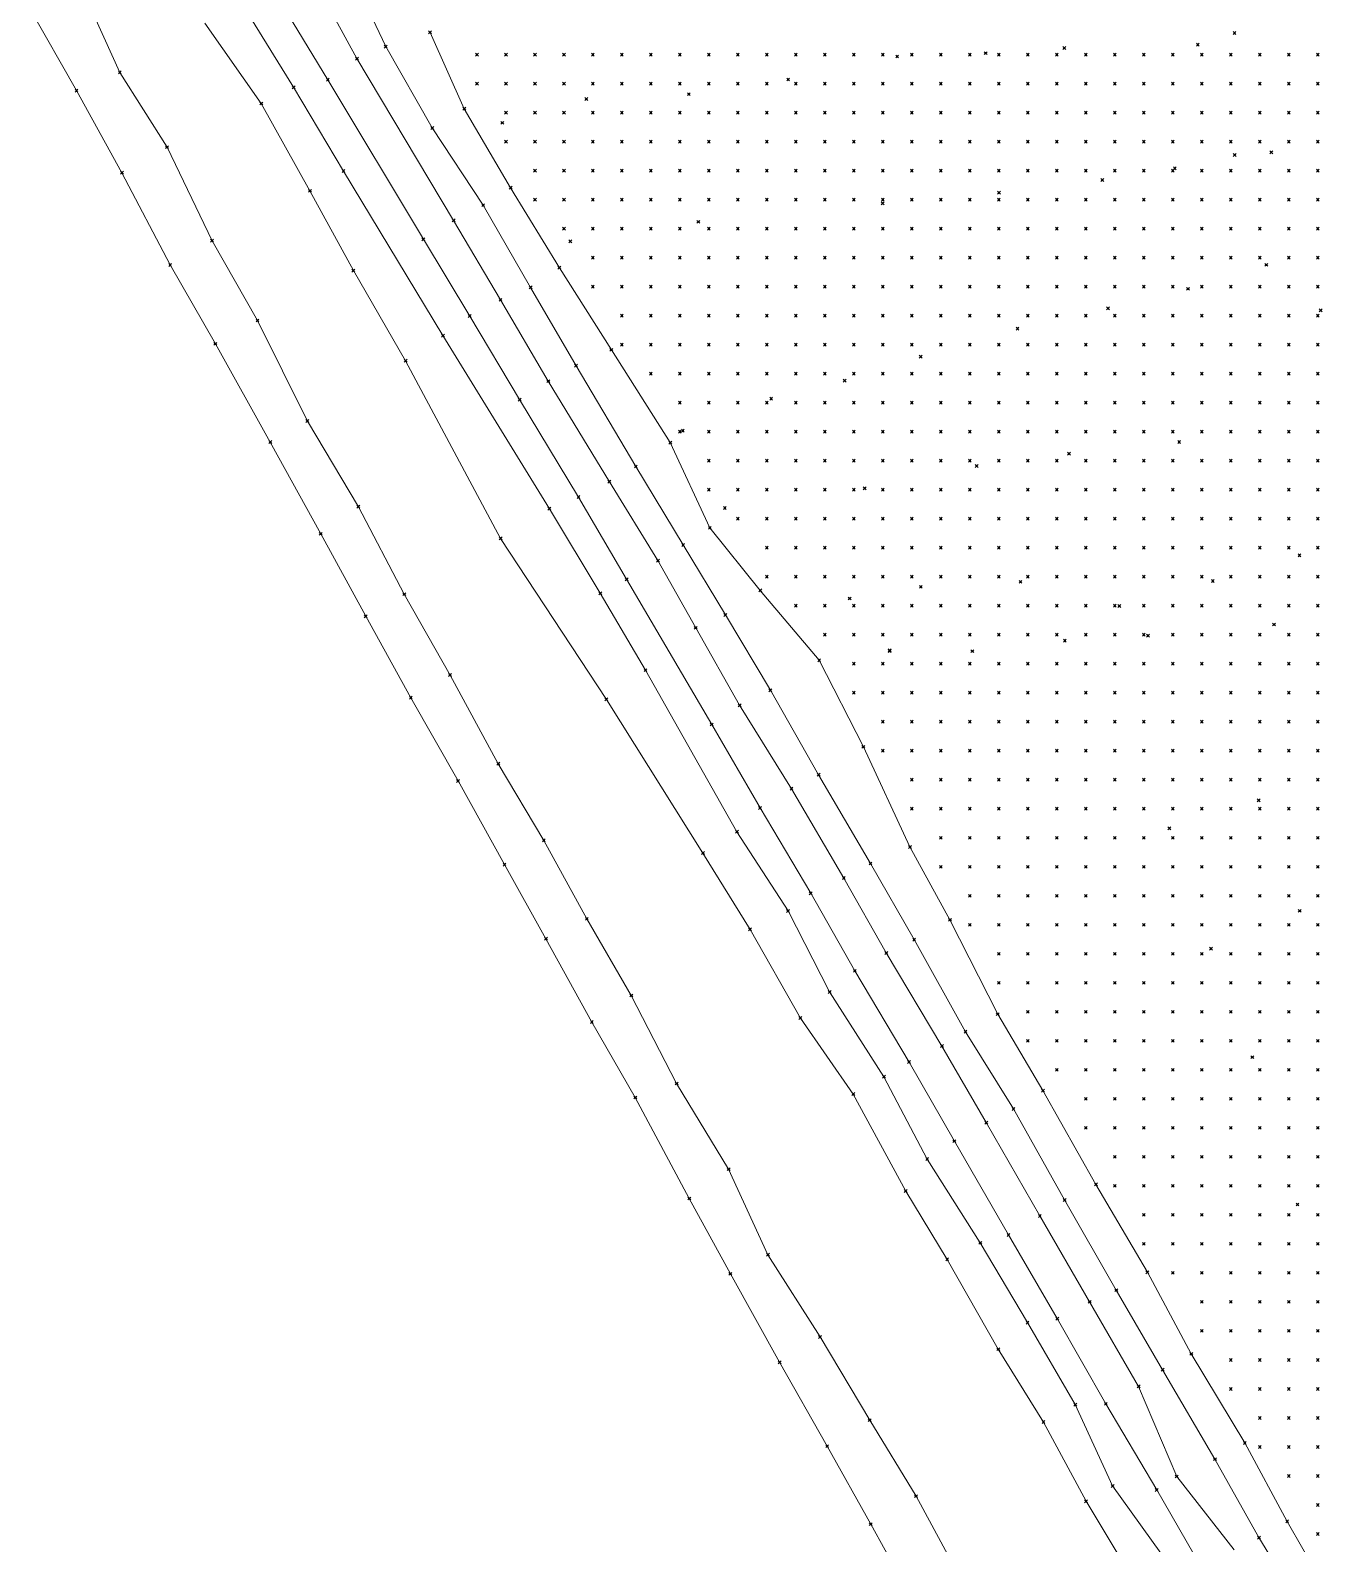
# Model space of a CAD drawing. Header units: metres. Extents: x 441556 to 446409, y 432338 to 461058.
# Drawn here: x 445859.8 to 445994.3, y 433498.4 to 433654.9 of the extents above; entities that cross this region are included whole.
import ezdxf

# ---------------------------------------------------------------- set-up
doc = ezdxf.new("R2010")
doc.units = ezdxf.units.M
doc.header["$MEASUREMENT"] = 0
doc.header["$PDMODE"] = 35
doc.header["$PDSIZE"] = 0.15
for name, color, linetype, lineweight in [('DTM-BRE-RevN_GRP_CANAL', 2, 'Continuous', 0), ('DTM-BRE-RevN_GRP_CANAL IRIGATIE JOS', 2, 'Continuous', 0), ('DTM-BRE-RevN_GRP_CANAL IRIGATIE SUS', 2, 'Continuous', 0), ('DTM-BRE-RevN_GRP_CAROSABIL', 2, 'Continuous', 0), ('DTM-BRE-RevN_GRP_DIG', 2, 'Continuous', 0), ('DTM-BRE-RevN_GRP_DIG RAU', 2, 'Continuous', 0), ('DTM-BRE-RevN_GRP_Fund canal', 2, 'Continuous', 0), ('DTM-NOK-RevN_LIDAR_co_lidar', 91, 'Continuous', 0), ('DTM-NOK-RevN_RTK', 32, 'Continuous', 0)]:
    doc.layers.add(name, color=color, linetype=linetype, lineweight=lineweight)

msp = doc.modelspace()

# ---------------------------------------------------------------- linework, layer by layer
at = {"layer": 'DTM-BRE-RevN_GRP_CANAL'}
for p, q in [((445890.575, 433649.779, 317.527), (445884.288, 433660.099, 317.588)), ((445900.456, 433633.281, 317.526), (445890.575, 433649.779, 317.527)), ((445905.256, 433625.346, 317.459), (445900.456, 433633.281, 317.526)), ((445910.412, 433616.71, 317.45), (445905.256, 433625.346, 317.459)), ((445916.503, 433606.625, 317.405), (445910.412, 433616.71, 317.45)), ((445921.482, 433598.13, 317.443), (445916.503, 433606.625, 317.405)), ((445930.288, 433583.111, 317.437), (445921.482, 433598.13, 317.443)), ((445935.287, 433574.477, 317.427), (445930.288, 433583.111, 317.437)), ((445940.525, 433565.654, 317.44), (445935.287, 433574.477, 317.427)), ((445945.085, 433557.638, 317.473), (445940.525, 433565.654, 317.44)), ((445950.698, 433548.202, 317.438), (445945.085, 433557.638, 317.473)), ((445955.382, 433540.023, 317.415), (445950.698, 433548.202, 317.438)), ((445960.978, 433530.326, 317.406), (445955.382, 433540.023, 317.415)), ((445966.026, 433521.677, 317.398), (445960.978, 433530.326, 317.406)), ((445971.054, 433512.855, 317.349), (445966.026, 433521.677, 317.398)), ((445976.317, 433503.957, 317.367), (445971.054, 433512.855, 317.349)), ((445980.938, 433495.928, 317.387), (445976.317, 433503.957, 317.367))]:
    msp.add_line(p, q, dxfattribs=at)
at = {"layer": 'DTM-BRE-RevN_GRP_CANAL IRIGATIE JOS'}
for p, q in [((445887.03, 433649.003, 319.802), (445881.439, 433658.088, 319.842)), ((445892.193, 433640.339, 319.708), (445887.03, 433649.003, 319.802)), ((445902.479, 433623.326, 319.415), (445892.193, 433640.339, 319.708)), ((445913.494, 433605.421, 319.388), (445902.479, 433623.326, 319.415)), ((445918.758, 433596.679, 319.329), (445913.494, 433605.421, 319.388)), ((445923.436, 433588.724, 319.347), (445918.758, 433596.679, 319.329)), ((445932.891, 433572.016, 319.317), (445923.436, 433588.724, 319.347)), ((445938.175, 433563.824, 319.25), (445932.891, 433572.016, 319.317)), ((445942.479, 433555.452, 319.289), (445938.175, 433563.824, 319.25)), ((445948.097, 433546.689, 319.164), (445942.479, 433555.452, 319.289)), ((445952.573, 433538.172, 319.169), (445948.097, 433546.689, 319.164)), ((445958.061, 433529.508, 319.151), (445952.573, 433538.172, 319.169)), ((445962.951, 433521.26, 319.217), (445958.061, 433529.508, 319.151)), ((445967.889, 433512.778, 319.143), (445962.951, 433521.26, 319.217)), ((445971.747, 433504.368, 319.144), (445967.889, 433512.778, 319.143)), ((445977.698, 433496.06, 319.118), (445971.747, 433504.368, 319.144))]:
    msp.add_line(p, q, dxfattribs=at)
at = {"layer": 'DTM-BRE-RevN_GRP_CANAL IRIGATIE SUS'}
for p, q in [((445877.479, 433693.856, 322.705), (445896.564, 433653.206, 319.679)), ((445896.564, 433653.206, 319.679), (445901.378, 433644.796, 319.473)), ((445901.378, 433644.796, 319.473), (445906.638, 433636.812, 319.682)), ((445906.638, 433636.812, 319.682), (445911.544, 433628.31, 319.601)), ((445911.544, 433628.31, 319.601), (445916.254, 433620.202, 319.347)), ((445916.254, 433620.202, 319.347), (445922.439, 433609.785, 319.401)), ((445922.439, 433609.785, 319.401), (445927.326, 433601.677, 319.405)), ((445927.326, 433601.677, 319.405), (445931.702, 433594.438, 319.528)), ((445931.702, 433594.438, 319.528), (445936.348, 433586.645, 319.463)), ((445936.348, 433586.645, 319.463), (445941.338, 433577.916, 319.411)), ((445941.338, 433577.916, 319.411), (445946.708, 433568.73, 319.345)), ((445946.708, 433568.73, 319.345), (445951.225, 433560.861, 319.191)), ((445951.225, 433560.861, 319.191), (445956.536, 433551.343, 319.23)), ((445956.536, 433551.343, 319.23), (445961.495, 433543.354, 319.235)), ((445961.495, 433543.354, 319.235), (445966.785, 433533.94, 319.175)), ((445966.785, 433533.94, 319.175), (445972.132, 433524.616, 319.192)), ((445972.132, 433524.616, 319.192), (445976.923, 433516.389, 319.185)), ((445976.923, 433516.389, 319.185), (445982.338, 433507.135, 319.159)), ((445982.338, 433507.135, 319.159), (445986.892, 433499.022, 319.148)), ((445986.892, 433499.022, 319.148), (445991.578, 433491.403, 319.072))]:
    msp.add_line(p, q, dxfattribs=at)
at = {"layer": 'DTM-BRE-RevN_GRP_CAROSABIL'}
for p, q in [((445901.144, 433654.673, 320.236), (445904.689, 433646.784, 319.675)), ((445904.689, 433646.784, 319.675), (445909.485, 433638.619, 319.586)), ((445909.485, 433638.619, 319.586), (445914.526, 433630.336, 319.656)), ((445914.526, 433630.336, 319.656), (445919.901, 433621.85, 319.704)), ((445919.901, 433621.85, 319.704), (445926.002, 433612.259, 319.641)), ((445926.002, 433612.259, 319.641), (445930.088, 433603.443, 319.488)), ((445930.088, 433603.443, 319.488), (445935.301, 433596.971, 319.443)), ((445935.301, 433596.971, 319.443), (445941.402, 433589.747, 319.517)), ((445941.402, 433589.747, 319.517), (445945.977, 433580.795, 319.552)), ((445945.977, 433580.795, 319.552), (445950.789, 433570.45, 319.192)), ((445950.789, 433570.45, 319.192), (445954.929, 433562.91, 319.246)), ((445954.929, 433562.91, 319.246), (445959.873, 433553.156, 318.967)), ((445959.873, 433553.156, 318.967), (445964.54, 433545.252, 319.044)), ((445964.54, 433545.252, 319.044), (445970.026, 433535.552, 319.094)), ((445970.026, 433535.552, 319.094), (445975.352, 433526.466, 319.024)), ((445975.352, 433526.466, 319.024), (445979.889, 433518.027, 319.031)), ((445979.889, 433518.027, 319.031), (445985.428, 433508.814, 318.946)), ((445985.428, 433508.814, 318.946), (445989.812, 433500.698, 319.036)), ((445989.812, 433500.698, 319.036), (445994.315, 433492.879, 319.072))]:
    msp.add_line(p, q, dxfattribs=at)
at = {"layer": 'DTM-BRE-RevN_GRP_DIG'}
for p, q in [((445869.056, 433650.54, 325.858), (445864.888, 433659.762, 325.83)), ((445883.687, 433647.328, 320.252), (445877.85, 433655.617, 320.321)), ((445873.94, 433642.808, 325.788), (445869.056, 433650.54, 325.858)), ((445888.721, 433638.292, 320.086), (445883.687, 433647.328, 320.252)), ((445878.603, 433633.129, 325.731), (445873.94, 433642.808, 325.788)), ((445893.216, 433630.041, 319.871), (445888.721, 433638.292, 320.086)), ((445883.302, 433624.881, 325.694), (445878.603, 433633.129, 325.731)), ((445898.616, 433620.719, 319.767), (445893.216, 433630.041, 319.871)), ((445888.463, 433614.487, 325.772), (445883.302, 433624.881, 325.694)), ((445908.446, 433602.358, 319.754), (445898.616, 433620.719, 319.767)), ((445893.734, 433605.629, 325.729), (445888.463, 433614.487, 325.772)), ((445898.48, 433596.581, 325.79), (445893.734, 433605.629, 325.729)), ((445919.391, 433585.709, 319.706), (445908.446, 433602.358, 319.754)), ((445903.213, 433588.222, 325.673), (445898.48, 433596.581, 325.79)), ((445908.207, 433579.052, 325.728), (445903.213, 433588.222, 325.673)), ((445929.376, 433569.817, 319.548), (445919.391, 433585.709, 319.706)), ((445912.917, 433571.127, 325.765), (445908.207, 433579.052, 325.728)), ((445917.367, 433563.011, 325.819), (445912.917, 433571.127, 325.765)), ((445934.247, 433561.92, 319.371), (445929.376, 433569.817, 319.548)), ((445921.966, 433555.088, 325.675), (445917.367, 433563.011, 325.819)), ((445939.461, 433552.754, 319.514), (445934.247, 433561.92, 319.371)), ((445926.656, 433545.979, 325.737), (445921.966, 433555.088, 325.675)), ((445944.93, 433544.89, 319.292), (445939.461, 433552.754, 319.514)), ((445932.026, 433537.122, 325.57), (445926.656, 433545.979, 325.737)), ((445950.351, 433534.856, 319.178), (445944.93, 433544.89, 319.292)), ((445936.097, 433528.277, 325.682), (445932.026, 433537.122, 325.57)), ((445954.641, 433527.8, 319.322), (445950.351, 433534.856, 319.178)), ((445941.485, 433519.78, 325.635), (445936.097, 433528.277, 325.682)), ((445959.921, 433518.508, 319.159), (445954.641, 433527.8, 319.322)), ((445946.625, 433511.17, 325.756), (445941.485, 433519.78, 325.635)), ((445964.598, 433510.979, 319.322), (445959.921, 433518.508, 319.159)), ((445951.415, 433503.308, 325.803), (445946.625, 433511.17, 325.756)), ((445969.006, 433502.781, 319.319), (445964.598, 433510.979, 319.322)), ((445955.849, 433495.128, 325.797), (445951.415, 433503.308, 325.803)), ((445974.167, 433494.238, 319.346), (445969.006, 433502.781, 319.319))]:
    msp.add_line(p, q, dxfattribs=at)
at = {"layer": 'DTM-BRE-RevN_GRP_DIG RAU'}
for p, q in [((445864.579, 433648.652, 326.157), (445859.794, 433657.082, 326.154)), ((445869.274, 433640.167, 326.171), (445864.579, 433648.652, 326.157)), ((445874.264, 433630.633, 326.135), (445869.274, 433640.167, 326.171)), ((445878.94, 433622.472, 326.098), (445874.264, 433630.633, 326.135)), ((445884.623, 433612.311, 326.094), (445878.94, 433622.472, 326.098)), ((445889.845, 433602.825, 326.124), (445884.623, 433612.311, 326.094)), ((445894.492, 433594.294, 326.129), (445889.845, 433602.825, 326.124)), ((445899.159, 433585.877, 326.076), (445894.492, 433594.294, 326.129)), ((445904.043, 433577.268, 326.099), (445899.159, 433585.877, 326.076)), ((445908.852, 433568.625, 326.068), (445904.043, 433577.268, 326.099)), ((445913.137, 433560.952, 326.024), (445908.852, 433568.625, 326.068)), ((445917.886, 433552.336, 326.02), (445913.137, 433560.952, 326.024)), ((445922.378, 433544.541, 326.079), (445917.886, 433552.336, 326.02)), ((445927.959, 433534.092, 325.94), (445922.378, 433544.541, 326.079)), ((445932.215, 433526.302, 325.916), (445927.959, 433534.092, 325.94)), ((445937.302, 433517.16, 325.938), (445932.215, 433526.302, 325.916)), ((445942.224, 433508.483, 325.995), (445937.302, 433517.16, 325.938)), ((445946.736, 433500.413, 325.974), (445942.224, 433508.483, 325.995)), ((445951.094, 433492.575, 326.008), (445946.736, 433500.413, 325.974))]:
    msp.add_line(p, q, dxfattribs=at)
at = {"layer": 'DTM-BRE-RevN_GRP_Fund canal'}
for p, q in [((445878.431, 433679.669, 317.546), (445893.588, 433651.962, 317.531)), ((445893.588, 433651.962, 317.531), (445903.585, 433635.236, 317.495)), ((445903.585, 433635.236, 317.495), (445908.44, 433627.025, 317.493)), ((445908.44, 433627.025, 317.493), (445913.383, 433618.614, 317.448)), ((445913.383, 433618.614, 317.448), (445919.695, 433608.213, 317.449)), ((445919.695, 433608.213, 317.449), (445924.719, 433600.051, 317.414)), ((445924.719, 433600.051, 317.414), (445928.627, 433593.101, 317.518)), ((445928.627, 433593.101, 317.518), (445933.172, 433585.096, 317.388)), ((445933.172, 433585.096, 317.388), (445938.537, 433576.469, 317.441)), ((445938.537, 433576.469, 317.441), (445943.95, 433567.234, 317.456)), ((445943.95, 433567.234, 317.456), (445948.343, 433559.485, 317.474)), ((445948.343, 433559.485, 317.474), (445954.103, 433549.858, 317.469)), ((445954.103, 433549.858, 317.469), (445958.679, 433541.937, 317.428)), ((445958.679, 433541.937, 317.428), (445964.227, 433532.289, 317.446)), ((445964.227, 433532.289, 317.446), (445969.373, 433523.409, 317.415)), ((445969.373, 433523.409, 317.415), (445974.445, 433514.666, 317.411)), ((445974.445, 433514.666, 317.411), (445978.387, 433505.348, 317.365)), ((445978.387, 433505.348, 317.365), (445984.332, 433497.762, 317.381))]:
    msp.add_line(p, q, dxfattribs=at)
at = {"layer": 'DTM-NOK-RevN_LIDAR_co_lidar'}
for p in [(445905.994, 433652.376, 320.061), (445908.993, 433652.376, 320.108), (445911.992, 433652.376, 320.152), (445914.992, 433652.376, 320.207), (445917.991, 433652.376, 320.267), (445920.991, 433652.376, 320.277), (445923.99, 433652.376, 320.278), (445926.989, 433652.376, 320.324), (445929.989, 433652.376, 320.404), (445932.988, 433652.376, 320.508), (445935.988, 433652.376, 320.564), (445938.987, 433652.376, 320.569), (445941.986, 433652.376, 320.608), (445944.986, 433652.376, 320.753), (445947.985, 433652.376, 320.967), (445950.984, 433652.376, 321.201), (445953.984, 433652.376, 321.459), (445956.983, 433652.376, 321.79), (445959.983, 433652.376, 322.235), (445962.982, 433652.376, 322.747), (445965.981, 433652.376, 323.28), (445968.981, 433652.376, 323.757), (445971.98, 433652.376, 324.069), (445974.98, 433652.376, 324.437), (445977.979, 433652.376, 324.768), (445980.978, 433652.376, 324.98), (445983.978, 433652.376, 324.943), (445986.977, 433652.376, 324.96), (445989.976, 433652.376, 325.04), (445992.976, 433652.376, 325.017), (445905.994, 433649.376, 319.745), (445908.993, 433649.376, 319.84), (445911.992, 433649.376, 319.987), (445914.992, 433649.376, 320.108), (445917.991, 433649.376, 320.181), (445920.991, 433649.376, 320.211), (445923.99, 433649.376, 320.267), (445926.989, 433649.376, 320.367), (445929.989, 433649.376, 320.467), (445932.988, 433649.376, 320.56), (445935.988, 433649.376, 320.662), (445938.987, 433649.376, 320.672), (445941.986, 433649.376, 320.677), (445944.986, 433649.376, 320.789), (445947.985, 433649.376, 320.964), (445950.984, 433649.376, 321.17), (445953.984, 433649.376, 321.411), (445956.983, 433649.376, 321.709), (445959.983, 433649.376, 322.087), (445962.982, 433649.376, 322.572), (445965.981, 433649.376, 323.104), (445968.981, 433649.376, 323.556), (445971.98, 433649.376, 323.926), (445974.98, 433649.376, 324.317), (445977.979, 433649.376, 324.695), (445980.978, 433649.376, 324.877), (445983.978, 433649.376, 324.851), (445986.977, 433649.376, 324.907), (445989.976, 433649.376, 325.012), (445992.976, 433649.376, 325.025), (445908.993, 433646.377, 319.751), (445911.992, 433646.377, 319.86), (445914.992, 433646.377, 320.017), (445917.991, 433646.377, 320.123), (445920.991, 433646.377, 320.185), (445923.99, 433646.377, 320.291), (445926.989, 433646.377, 320.406), (445929.989, 433646.377, 320.492), (445932.988, 433646.377, 320.563), (445935.988, 433646.377, 320.644), (445938.987, 433646.377, 320.637), (445941.986, 433646.377, 320.652), (445944.986, 433646.377, 320.732), (445947.985, 433646.377, 320.868), (445950.984, 433646.377, 321.048), (445953.984, 433646.377, 321.274), (445956.983, 433646.377, 321.57), (445959.983, 433646.377, 321.953), (445962.982, 433646.377, 322.43), (445965.981, 433646.377, 322.929), (445968.981, 433646.377, 323.363), (445971.98, 433646.377, 323.757), (445974.98, 433646.377, 324.178), (445977.979, 433646.377, 324.61), (445980.978, 433646.377, 324.781), (445983.978, 433646.377, 324.76), (445986.977, 433646.377, 324.812), (445989.976, 433646.377, 324.945), (445992.976, 433646.377, 324.991), (445908.993, 433643.377, 319.762), (445911.992, 433643.377, 319.792), (445914.992, 433643.377, 319.951), (445917.991, 433643.377, 320.057), (445920.991, 433643.377, 320.145), (445923.99, 433643.377, 320.271), (445926.989, 433643.377, 320.358), (445929.989, 433643.377, 320.423), (445932.988, 433643.377, 320.495), (445935.988, 433643.377, 320.547), (445938.987, 433643.377, 320.551), (445941.986, 433643.377, 320.592), (445944.986, 433643.377, 320.679), (445947.985, 433643.377, 320.822), (445950.984, 433643.377, 321.004), (445953.984, 433643.377, 321.199), (445956.983, 433643.377, 321.472), (445959.983, 433643.377, 321.86), (445962.982, 433643.377, 322.332), (445965.981, 433643.377, 322.818), (445968.981, 433643.377, 323.231), (445971.98, 433643.377, 323.622), (445974.98, 433643.377, 324.041), (445977.979, 433643.377, 324.469), (445980.978, 433643.377, 324.673), (445983.978, 433643.377, 324.652), (445986.977, 433643.377, 324.674), (445989.976, 433643.377, 324.826), (445992.976, 433643.377, 324.895), (445911.992, 433640.378, 319.766), (445914.992, 433640.378, 319.948), (445917.991, 433640.378, 320.04), (445920.991, 433640.378, 320.154), (445923.99, 433640.378, 320.274), (445926.989, 433640.378, 320.364), (445929.989, 433640.378, 320.449), (445932.988, 433640.378, 320.508), (445935.988, 433640.378, 320.539), (445938.987, 433640.378, 320.565), (445941.986, 433640.378, 320.595), (445944.986, 433640.378, 320.664), (445947.985, 433640.378, 320.815), (445950.984, 433640.378, 320.986), (445953.984, 433640.378, 321.17), (445956.983, 433640.378, 321.43), (445959.983, 433640.378, 321.776), (445962.982, 433640.378, 322.198), (445965.981, 433640.378, 322.68), (445968.981, 433640.378, 323.128), (445971.98, 433640.378, 323.551), (445974.98, 433640.378, 323.931), (445977.979, 433640.378, 324.28), (445980.978, 433640.378, 324.539), (445983.978, 433640.378, 324.584), (445986.977, 433640.378, 324.579), (445989.976, 433640.378, 324.685), (445992.976, 433640.378, 324.792), (445911.992, 433637.379, 319.787), (445914.992, 433637.379, 319.92), (445917.991, 433637.379, 320.006), (445920.991, 433637.379, 320.146), (445923.99, 433637.379, 320.27), (445926.989, 433637.379, 320.361), (445929.989, 433637.379, 320.445), (445932.988, 433637.379, 320.505), (445935.988, 433637.379, 320.542), (445938.987, 433637.379, 320.582), (445941.986, 433637.379, 320.612), (445944.986, 433637.379, 320.668), (445947.985, 433637.379, 320.784), (445950.984, 433637.379, 320.942), (445953.984, 433637.379, 321.152), (445956.983, 433637.379, 321.41), (445959.983, 433637.379, 321.732), (445962.982, 433637.379, 322.114), (445965.981, 433637.379, 322.571), (445968.981, 433637.379, 323.069), (445971.98, 433637.379, 323.512), (445974.98, 433637.379, 323.874), (445977.979, 433637.379, 324.205), (445980.978, 433637.379, 324.46), (445983.978, 433637.379, 324.546), (445986.977, 433637.379, 324.567), (445989.976, 433637.379, 324.579), (445992.976, 433637.379, 324.682), (445914.992, 433634.379, 319.889), (445917.991, 433634.379, 319.971), (445920.991, 433634.379, 320.079), (445923.99, 433634.379, 320.213), (445926.989, 433634.379, 320.283), (445929.989, 433634.379, 320.351), (445932.988, 433634.379, 320.422), (445935.988, 433634.379, 320.471), (445938.987, 433634.379, 320.525), (445941.986, 433634.379, 320.592), (445944.986, 433634.379, 320.69), (445947.985, 433634.379, 320.808), (445950.984, 433634.379, 320.965), (445953.984, 433634.379, 321.175), (445956.983, 433634.379, 321.395), (445959.983, 433634.379, 321.674), (445962.982, 433634.379, 322.057), (445965.981, 433634.379, 322.502), (445968.981, 433634.379, 322.996), (445971.98, 433634.379, 323.453), (445974.98, 433634.379, 323.806), (445977.979, 433634.379, 324.107), (445980.978, 433634.379, 324.343), (445983.978, 433634.379, 324.456), (445986.977, 433634.379, 324.512), (445989.976, 433634.379, 324.496), (445992.976, 433634.379, 324.585), (445917.991, 433631.38, 319.905), (445920.991, 433631.38, 319.999), (445923.99, 433631.38, 320.12), (445926.989, 433631.38, 320.209), (445929.989, 433631.38, 320.238), (445932.988, 433631.38, 320.293), (445935.988, 433631.38, 320.387), (445938.987, 433631.38, 320.467), (445941.986, 433631.38, 320.565), (445944.986, 433631.38, 320.71), (445947.985, 433631.38, 320.874), (445950.984, 433631.38, 321.059), (445953.984, 433631.38, 321.256), (445956.983, 433631.38, 321.418), (445959.983, 433631.38, 321.613), (445962.982, 433631.38, 321.982), (445965.981, 433631.38, 322.442), (445968.981, 433631.38, 322.908), (445971.98, 433631.38, 323.333), (445974.98, 433631.38, 323.704), (445977.979, 433631.38, 323.986), (445980.978, 433631.38, 324.192), (445983.978, 433631.38, 324.33), (445986.977, 433631.38, 324.375), (445989.976, 433631.38, 324.393), (445992.976, 433631.38, 324.488), (445917.991, 433628.381, 319.781), (445920.991, 433628.381, 319.911), (445923.99, 433628.381, 320.021), (445926.989, 433628.381, 320.116), (445929.989, 433628.381, 320.157), (445932.988, 433628.381, 320.222), (445935.988, 433628.381, 320.356), (445938.987, 433628.381, 320.456), (445941.986, 433628.381, 320.563), (445944.986, 433628.381, 320.716), (445947.985, 433628.381, 320.916), (445950.984, 433628.381, 321.149), (445953.984, 433628.381, 321.34), (445956.983, 433628.381, 321.477), (445959.983, 433628.381, 321.628), (445962.982, 433628.381, 321.937), (445965.981, 433628.381, 322.375), (445968.981, 433628.381, 322.811), (445971.98, 433628.381, 323.192), (445974.98, 433628.381, 323.554), (445977.979, 433628.381, 323.839), (445980.978, 433628.381, 324.032), (445983.978, 433628.381, 324.187), (445986.977, 433628.381, 324.243), (445989.976, 433628.381, 324.277), (445992.976, 433628.381, 324.365), (445920.991, 433625.381, 319.865), (445923.99, 433625.381, 319.998), (445926.989, 433625.381, 320.06), (445929.989, 433625.381, 320.127), (445932.988, 433625.381, 320.2), (445935.988, 433625.381, 320.319), (445938.987, 433625.381, 320.45), (445941.986, 433625.381, 320.573), (445944.986, 433625.381, 320.709), (445947.985, 433625.381, 320.885), (445950.984, 433625.381, 321.1), (445953.984, 433625.381, 321.268), (445956.983, 433625.381, 321.4), (445959.983, 433625.381, 321.554), (445962.982, 433625.381, 321.814), (445965.981, 433625.381, 322.207), (445968.981, 433625.381, 322.644), (445971.98, 433625.381, 323.034), (445974.98, 433625.381, 323.375), (445977.979, 433625.381, 323.656), (445980.978, 433625.381, 323.865), (445983.978, 433625.381, 324.05), (445986.977, 433625.381, 324.162), (445989.976, 433625.381, 324.228), (445992.976, 433625.381, 324.347), (445920.991, 433622.382, 319.817), (445923.99, 433622.382, 319.934), (445926.989, 433622.382, 320.02), (445929.989, 433622.382, 320.072), (445932.988, 433622.382, 320.117), (445935.988, 433622.382, 320.219), (445938.987, 433622.382, 320.377), (445941.986, 433622.382, 320.524), (445944.986, 433622.382, 320.64), (445947.985, 433622.382, 320.762), (445950.984, 433622.382, 320.913), (445953.984, 433622.382, 321.059), (445956.983, 433622.382, 321.206), (445959.983, 433622.382, 321.392), (445962.982, 433622.382, 321.652), (445965.981, 433622.382, 322.025), (445968.981, 433622.382, 322.455), (445971.98, 433622.382, 322.844), (445974.98, 433622.382, 323.183), (445977.979, 433622.382, 323.488), (445980.978, 433622.382, 323.733), (445983.978, 433622.382, 323.947), (445986.977, 433622.382, 324.138), (445989.976, 433622.382, 324.269), (445992.976, 433622.382, 324.416), (445923.99, 433619.382, 319.829), (445926.989, 433619.382, 319.923), (445929.989, 433619.382, 319.969), (445932.988, 433619.382, 320.022), (445935.988, 433619.382, 320.123), (445938.987, 433619.382, 320.285), (445941.986, 433619.382, 320.437), (445944.986, 433619.382, 320.523), (445947.985, 433619.382, 320.63), (445950.984, 433619.382, 320.764), (445953.984, 433619.382, 320.884), (445956.983, 433619.382, 321.035), (445959.983, 433619.382, 321.221), (445962.982, 433619.382, 321.479), (445965.981, 433619.382, 321.843), (445968.981, 433619.382, 322.236), (445971.98, 433619.382, 322.615), (445974.98, 433619.382, 322.953), (445977.979, 433619.382, 323.266), (445980.978, 433619.382, 323.553), (445983.978, 433619.382, 323.822), (445986.977, 433619.382, 324.113), (445989.976, 433619.382, 324.344), (445992.976, 433619.382, 324.473), (445926.989, 433616.383, 319.823), (445929.989, 433616.383, 319.875), (445932.988, 433616.383, 319.921), (445935.988, 433616.383, 320.029), (445938.987, 433616.383, 320.195), (445941.986, 433616.383, 320.344), (445944.986, 433616.383, 320.427), (445947.985, 433616.383, 320.544), (445950.984, 433616.383, 320.679), (445953.984, 433616.383, 320.762), (445956.983, 433616.383, 320.885), (445959.983, 433616.383, 321.058), (445962.982, 433616.383, 321.314), (445965.981, 433616.383, 321.656), (445968.981, 433616.383, 321.987), (445971.98, 433616.383, 322.342), (445974.98, 433616.383, 322.693), (445977.979, 433616.383, 323.005), (445980.978, 433616.383, 323.325), (445983.978, 433616.383, 323.665), (445986.977, 433616.383, 324.026), (445989.976, 433616.383, 324.333), (445992.976, 433616.383, 324.546), (445926.989, 433613.384, 319.755), (445929.989, 433613.384, 319.772), (445932.988, 433613.384, 319.819), (445935.988, 433613.384, 319.903), (445938.987, 433613.384, 320.073), (445941.986, 433613.384, 320.254), (445944.986, 433613.384, 320.38), (445947.985, 433613.384, 320.517), (445950.984, 433613.384, 320.656), (445953.984, 433613.384, 320.734), (445956.983, 433613.384, 320.832), (445959.983, 433613.384, 320.968), (445962.982, 433613.384, 321.183), (445965.981, 433613.384, 321.499), (445968.981, 433613.384, 321.797), (445971.98, 433613.384, 322.119), (445974.98, 433613.384, 322.477), (445977.979, 433613.384, 322.845), (445980.978, 433613.384, 323.202), (445983.978, 433613.384, 323.583), (445986.977, 433613.384, 324.309), (445989.976, 433613.384, 325.134), (445992.976, 433613.384, 325.639), (445929.989, 433610.384, 319.662), (445932.988, 433610.384, 319.741), (445935.988, 433610.384, 319.836), (445938.987, 433610.384, 320.048), (445941.986, 433610.384, 320.295), (445944.986, 433610.384, 320.473), (445947.985, 433610.384, 320.701), (445950.984, 433610.384, 320.812), (445953.984, 433610.384, 320.826), (445956.983, 433610.384, 320.887), (445959.983, 433610.384, 320.983), (445962.982, 433610.384, 321.104), (445965.981, 433610.384, 321.316), (445968.981, 433610.384, 321.528), (445971.98, 433610.384, 321.857), (445974.98, 433610.384, 322.345), (445977.979, 433610.384, 322.754), (445980.978, 433610.384, 323), (445983.978, 433610.384, 323.517), (445986.977, 433610.384, 324.715), (445989.976, 433610.384, 325.725), (445992.976, 433610.384, 326.111), (445929.989, 433607.385, 319.632), (445932.988, 433607.385, 319.809), (445935.988, 433607.385, 320.023), (445938.987, 433607.385, 320.307), (445941.986, 433607.385, 320.534), (445944.986, 433607.385, 320.754), (445947.985, 433607.385, 321.144), (445950.984, 433607.385, 321.103), (445953.984, 433607.385, 320.875), (445956.983, 433607.385, 320.868), (445959.983, 433607.385, 320.975), (445962.982, 433607.385, 321.066), (445965.981, 433607.385, 321.131), (445968.981, 433607.385, 321.281), (445971.98, 433607.385, 321.7), (445974.98, 433607.385, 322.303), (445977.979, 433607.385, 322.617), (445980.978, 433607.385, 322.746), (445983.978, 433607.385, 323.263), (445986.977, 433607.385, 324.282), (445989.976, 433607.385, 324.784), (445992.976, 433607.385, 324.873), (445932.988, 433604.385, 319.787), (445935.988, 433604.385, 320.073), (445938.987, 433604.385, 320.407), (445941.986, 433604.385, 320.54), (445944.986, 433604.385, 320.7), (445947.985, 433604.385, 320.94), (445950.984, 433604.385, 320.904), (445953.984, 433604.385, 320.757), (445956.983, 433604.385, 320.755), (445959.983, 433604.385, 320.85), (445962.982, 433604.385, 320.917), (445965.981, 433604.385, 320.944), (445968.981, 433604.385, 321.058), (445971.98, 433604.385, 321.479), (445974.98, 433604.385, 322.177), (445977.979, 433604.385, 322.527), (445980.978, 433604.385, 322.656), (445983.978, 433604.385, 322.973), (445986.977, 433604.385, 323.484), (445989.976, 433604.385, 323.737), (445992.976, 433604.385, 323.816), (445935.988, 433601.386, 319.725), (445938.987, 433601.386, 319.982), (445941.986, 433601.386, 320.122), (445944.986, 433601.386, 320.225), (445947.985, 433601.386, 320.33), (445950.984, 433601.386, 320.489), (445953.984, 433601.386, 320.605), (445956.983, 433601.386, 320.647), (445959.983, 433601.386, 320.69), (445962.982, 433601.386, 320.788), (445965.981, 433601.386, 320.849), (445968.981, 433601.386, 320.879), (445971.98, 433601.386, 321.116), (445974.98, 433601.386, 321.684), (445977.979, 433601.386, 322.199), (445980.978, 433601.386, 322.46), (445983.978, 433601.386, 322.68), (445986.977, 433601.386, 322.895), (445989.976, 433601.386, 323.08), (445992.976, 433601.386, 323.22), (445935.988, 433598.387, 319.502), (445938.987, 433598.387, 319.591), (445941.986, 433598.387, 319.784), (445944.986, 433598.387, 319.965), (445947.985, 433598.387, 320.16), (445950.984, 433598.387, 320.387), (445953.984, 433598.387, 320.54), (445956.983, 433598.387, 320.578), (445959.983, 433598.387, 320.591), (445962.982, 433598.387, 320.691), (445965.981, 433598.387, 320.797), (445968.981, 433598.387, 320.899), (445971.98, 433598.387, 321.104), (445974.98, 433598.387, 321.42), (445977.979, 433598.387, 321.786), (445980.978, 433598.387, 322.119), (445983.978, 433598.387, 322.38), (445986.977, 433598.387, 322.576), (445989.976, 433598.387, 322.764), (445992.976, 433598.387, 322.948), (445938.987, 433595.387, 319.513), (445941.986, 433595.387, 319.663), (445944.986, 433595.387, 319.881), (445947.985, 433595.387, 320.049), (445950.984, 433595.387, 320.22), (445953.984, 433595.387, 320.403), (445956.983, 433595.387, 320.484), (445959.983, 433595.387, 320.529), (445962.982, 433595.387, 320.608), (445965.981, 433595.387, 320.715), (445968.981, 433595.387, 320.861), (445971.98, 433595.387, 321.109), (445974.98, 433595.387, 321.398), (445977.979, 433595.387, 321.634), (445980.978, 433595.387, 321.882), (445983.978, 433595.387, 322.165), (445986.977, 433595.387, 322.444), (445989.976, 433595.387, 322.643), (445992.976, 433595.387, 322.801), (445941.986, 433592.388, 319.592), (445944.986, 433592.388, 319.726), (445947.985, 433592.388, 319.838), (445950.984, 433592.388, 319.968), (445953.984, 433592.388, 320.166), (445956.983, 433592.388, 320.309), (445959.983, 433592.388, 320.416), (445962.982, 433592.388, 320.564), (445965.981, 433592.388, 320.671), (445968.981, 433592.388, 320.763), (445971.98, 433592.388, 320.939), (445974.98, 433592.388, 321.197), (445977.979, 433592.388, 321.47), (445980.978, 433592.388, 321.66), (445983.978, 433592.388, 321.879), (445986.977, 433592.388, 322.162), (445989.976, 433592.388, 322.344), (445992.976, 433592.388, 322.5), (445944.986, 433589.389, 319.605), (445947.985, 433589.389, 319.718), (445950.984, 433589.389, 319.816), (445953.984, 433589.389, 319.978), (445956.983, 433589.389, 320.151), (445959.983, 433589.389, 320.291), (445962.982, 433589.389, 320.469), (445965.981, 433589.389, 320.584), (445968.981, 433589.389, 320.665), (445971.98, 433589.389, 320.78), (445974.98, 433589.389, 320.987), (445977.979, 433589.389, 321.23), (445980.978, 433589.389, 321.37), (445983.978, 433589.389, 321.531), (445986.977, 433589.389, 321.775), (445989.976, 433589.389, 321.957), (445992.976, 433589.389, 322.103), (445944.986, 433586.389, 319.568), (445947.985, 433586.389, 319.635), (445950.984, 433586.389, 319.719), (445953.984, 433586.389, 319.823), (445956.983, 433586.389, 320.013), (445959.983, 433586.389, 320.18), (445962.982, 433586.389, 320.352), (445965.981, 433586.389, 320.469), (445968.981, 433586.389, 320.532), (445971.98, 433586.389, 320.599), (445974.98, 433586.389, 320.765), (445977.979, 433586.389, 320.963), (445980.978, 433586.389, 321.089), (445983.978, 433586.389, 321.211), (445986.977, 433586.389, 321.397), (445989.976, 433586.389, 321.58), (445992.976, 433586.389, 321.709), (445947.985, 433583.39, 319.572), (445950.984, 433583.39, 319.652), (445953.984, 433583.39, 319.7), (445956.983, 433583.39, 319.862), (445959.983, 433583.39, 320.051), (445962.982, 433583.39, 320.208), (445965.981, 433583.39, 320.351), (445968.981, 433583.39, 320.42), (445971.98, 433583.39, 320.467), (445974.98, 433583.39, 320.597), (445977.979, 433583.39, 320.755), (445980.978, 433583.39, 320.864), (445983.978, 433583.39, 320.954), (445986.977, 433583.39, 321.079), (445989.976, 433583.39, 321.261), (445992.976, 433583.39, 321.382), (445947.985, 433580.39, 319.562), (445950.984, 433580.39, 319.59), (445953.984, 433580.39, 319.609), (445956.983, 433580.39, 319.719), (445959.983, 433580.39, 319.905), (445962.982, 433580.39, 320.058), (445965.981, 433580.39, 320.227), (445968.981, 433580.39, 320.307), (445971.98, 433580.39, 320.348), (445974.98, 433580.39, 320.437), (445977.979, 433580.39, 320.595), (445980.978, 433580.39, 320.716), (445983.978, 433580.39, 320.767), (445986.977, 433580.39, 320.844), (445989.976, 433580.39, 320.994), (445992.976, 433580.39, 321.107), (445950.984, 433577.391, 319.479), (445953.984, 433577.391, 319.506), (445956.983, 433577.391, 319.568), (445959.983, 433577.391, 319.729), (445962.982, 433577.391, 319.892), (445965.981, 433577.391, 320.092), (445968.981, 433577.391, 320.193), (445971.98, 433577.391, 320.233), (445974.98, 433577.391, 320.282), (445977.979, 433577.391, 320.455), (445980.978, 433577.391, 320.598), (445983.978, 433577.391, 320.623), (445986.977, 433577.391, 320.669), (445989.976, 433577.391, 320.767), (445992.976, 433577.391, 320.866), (445950.984, 433574.392, 319.332), (445953.984, 433574.392, 319.387), (445956.983, 433574.392, 319.432), (445959.983, 433574.392, 319.553), (445962.982, 433574.392, 319.718), (445965.981, 433574.392, 319.909), (445968.981, 433574.392, 320.059), (445971.98, 433574.392, 320.144), (445974.98, 433574.392, 320.186), (445977.979, 433574.392, 320.32), (445980.978, 433574.392, 320.458), (445983.978, 433574.392, 320.495), (445986.977, 433574.392, 320.512), (445989.976, 433574.392, 320.575), (445992.976, 433574.392, 320.659), (445953.984, 433571.392, 319.264), (445956.983, 433571.392, 319.329), (445959.983, 433571.392, 319.408), (445962.982, 433571.392, 319.548), (445965.981, 433571.392, 319.728), (445968.981, 433571.392, 319.932), (445971.98, 433571.392, 320.054), (445974.98, 433571.392, 320.096), (445977.979, 433571.392, 320.168), (445980.978, 433571.392, 320.28), (445983.978, 433571.392, 320.347), (445986.977, 433571.392, 320.358), (445989.976, 433571.392, 320.391), (445992.976, 433571.392, 320.47), (445953.984, 433568.393, 319.195), (445956.983, 433568.393, 319.255), (445959.983, 433568.393, 319.359), (445962.982, 433568.393, 319.48), (445965.981, 433568.393, 319.601), (445968.981, 433568.393, 319.788), (445971.98, 433568.393, 319.926), (445974.98, 433568.393, 319.989), (445977.979, 433568.393, 320.036), (445980.978, 433568.393, 320.126), (445983.978, 433568.393, 320.211), (445986.977, 433568.393, 320.223), (445989.976, 433568.393, 320.242), (445992.976, 433568.393, 320.313), (445956.983, 433565.393, 319.241), (445959.983, 433565.393, 319.358), (445962.982, 433565.393, 319.444), (445965.981, 433565.393, 319.464), (445968.981, 433565.393, 319.62), (445971.98, 433565.393, 319.786), (445974.98, 433565.393, 319.87), (445977.979, 433565.393, 319.919), (445980.978, 433565.393, 320.013), (445983.978, 433565.393, 320.106), (445986.977, 433565.393, 320.134), (445989.976, 433565.393, 320.153), (445992.976, 433565.393, 320.214), (445956.983, 433562.394, 319.27), (445959.983, 433562.394, 319.323), (445962.982, 433562.394, 319.309), (445965.981, 433562.394, 319.319), (445968.981, 433562.394, 319.49), (445971.98, 433562.394, 319.66), (445974.98, 433562.394, 319.745), (445977.979, 433562.394, 319.798), (445980.978, 433562.394, 319.903), (445983.978, 433562.394, 320.001), (445986.977, 433562.394, 320.052), (445989.976, 433562.394, 320.064), (445992.976, 433562.394, 320.106), (445959.983, 433559.395, 319.193), (445962.982, 433559.395, 319.155), (445965.981, 433559.395, 319.213), (445968.981, 433559.395, 319.351), (445971.98, 433559.395, 319.518), (445974.98, 433559.395, 319.636), (445977.979, 433559.395, 319.705), (445980.978, 433559.395, 319.781), (445983.978, 433559.395, 319.875), (445986.977, 433559.395, 319.947), (445989.976, 433559.395, 319.948), (445992.976, 433559.395, 319.971), (445959.983, 433556.395, 319.04), (445962.982, 433556.395, 319.028), (445965.981, 433556.395, 319.103), (445968.981, 433556.395, 319.21), (445971.98, 433556.395, 319.376), (445974.98, 433556.395, 319.526), (445977.979, 433556.395, 319.595), (445980.978, 433556.395, 319.636), (445983.978, 433556.395, 319.737), (445986.977, 433556.395, 319.83), (445989.976, 433556.395, 319.83), (445992.976, 433556.395, 319.842), (445962.982, 433553.396, 318.947), (445965.981, 433553.396, 319.057), (445968.981, 433553.396, 319.141), (445971.98, 433553.396, 319.253), (445974.98, 433553.396, 319.398), (445977.979, 433553.396, 319.467), (445980.978, 433553.396, 319.521), (445983.978, 433553.396, 319.614), (445986.977, 433553.396, 319.7), (445989.976, 433553.396, 319.72), (445992.976, 433553.396, 319.741), (445962.982, 433550.397, 319.028), (445965.981, 433550.397, 319.105), (445968.981, 433550.397, 319.151), (445971.98, 433550.397, 319.162), (445974.98, 433550.397, 319.258), (445977.979, 433550.397, 319.353), (445980.978, 433550.397, 319.42), (445983.978, 433550.397, 319.469), (445986.977, 433550.397, 319.564), (445989.976, 433550.397, 319.629), (445992.976, 433550.397, 319.65), (445965.981, 433547.397, 319.119), (445968.981, 433547.397, 319.131), (445971.98, 433547.397, 319.084), (445974.98, 433547.397, 319.125), (445977.979, 433547.397, 319.227), (445980.978, 433547.397, 319.29), (445983.978, 433547.397, 319.328), (445986.977, 433547.397, 319.445), (445989.976, 433547.397, 319.553), (445992.976, 433547.397, 319.565), (445968.981, 433544.398, 319.032), (445971.98, 433544.398, 318.995), (445974.98, 433544.398, 319.017), (445977.979, 433544.398, 319.116), (445980.978, 433544.398, 319.181), (445983.978, 433544.398, 319.239), (445986.977, 433544.398, 319.344), (445989.976, 433544.398, 319.453), (445992.976, 433544.398, 319.501), (445968.981, 433541.398, 318.993), (445971.98, 433541.398, 318.942), (445974.98, 433541.398, 318.953), (445977.979, 433541.398, 319.049), (445980.978, 433541.398, 319.107), (445983.978, 433541.398, 319.161), (445986.977, 433541.398, 319.245), (445989.976, 433541.398, 319.366), (445992.976, 433541.398, 319.466), (445971.98, 433538.399, 318.992), (445974.98, 433538.399, 318.951), (445977.979, 433538.399, 318.989), (445980.978, 433538.399, 319.057), (445983.978, 433538.399, 319.103), (445986.977, 433538.399, 319.152), (445989.976, 433538.399, 319.296), (445992.976, 433538.399, 319.419), (445971.98, 433535.4, 319.066), (445974.98, 433535.4, 318.965), (445977.979, 433535.4, 318.934), (445980.978, 433535.4, 319.007), (445983.978, 433535.4, 319.065), (445986.977, 433535.4, 319.091), (445989.976, 433535.4, 319.218), (445992.976, 433535.4, 319.343), (445974.98, 433532.4, 318.96), (445977.979, 433532.4, 318.902), (445980.978, 433532.4, 318.957), (445983.978, 433532.4, 319.022), (445986.977, 433532.4, 319.054), (445989.976, 433532.4, 319.147), (445992.976, 433532.4, 319.272), (445974.98, 433529.401, 319.033), (445977.979, 433529.401, 318.9), (445980.978, 433529.401, 318.914), (445983.978, 433529.401, 318.982), (445986.977, 433529.401, 319.043), (445989.976, 433529.401, 319.11), (445992.976, 433529.401, 319.212), (445977.979, 433526.401, 318.961), (445980.978, 433526.401, 318.914), (445983.978, 433526.401, 318.954), (445986.977, 433526.401, 319.022), (445989.976, 433526.401, 319.09), (445992.976, 433526.401, 319.179), (445980.978, 433523.402, 318.957), (445983.978, 433523.402, 318.954), (445986.977, 433523.402, 318.99), (445989.976, 433523.402, 319.08), (445992.976, 433523.402, 319.194), (445980.978, 433520.403, 319.035), (445983.978, 433520.403, 318.982), (445986.977, 433520.403, 318.998), (445989.976, 433520.403, 319.104), (445992.976, 433520.403, 319.204), (445983.978, 433517.403, 319.007), (445986.977, 433517.403, 318.995), (445989.976, 433517.403, 319.063), (445992.976, 433517.403, 319.139), (445983.978, 433514.404, 319.027), (445986.977, 433514.404, 319.009), (445989.976, 433514.404, 319.038), (445992.976, 433514.404, 319.101), (445986.977, 433511.404, 319.041), (445989.976, 433511.404, 319.133), (445992.976, 433511.404, 319.224), (445986.977, 433508.405, 319.029), (445989.976, 433508.405, 319.07), (445992.976, 433508.405, 319.266), (445989.976, 433505.406, 318.957), (445992.976, 433505.406, 319.141), (445992.976, 433502.406, 319.034), (445992.976, 433499.407, 319.015)]:
    msp.add_point(p, dxfattribs=at)
at = {"layer": 'DTM-NOK-RevN_RTK'}
for p in [(445901.144, 433654.673, 320.236), (445980.563, 433653.402, 324.689), (445984.364, 433654.607, 324.704), (445893.588, 433651.962, 317.531), (445896.564, 433653.206, 319.679), (445949.467, 433652.185, 321.092), (445958.614, 433652.529, 322.066), (445966.748, 433653.055, 323.528), (445869.056, 433650.54, 325.858), (445864.579, 433648.652, 326.157), (445887.03, 433649.003, 319.802), (445890.575, 433649.779, 317.527), (445938.194, 433649.803, 320.776), (445883.687, 433647.328, 320.252), (445917.315, 433647.783, 320.189), (445927.92, 433648.288, 320.464), (445904.689, 433646.784, 319.675), (445901.378, 433644.796, 319.473), (445908.614, 433645.33, 319.646), (445873.94, 433642.808, 325.788), (445984.385, 433642.006, 324.426), (445988.159, 433642.281, 324.559), (445869.274, 433640.167, 326.171), (445892.193, 433640.339, 319.708), (445970.677, 433639.408, 323.275), (445978.186, 433640.609, 324.236), (445888.721, 433638.292, 320.086), (445909.485, 433638.619, 319.586), (445959.993, 433638.096, 321.758), (445906.638, 433636.812, 319.682), (445947.956, 433636.997, 320.814), (445903.585, 433635.236, 317.495), (445928.91, 433635.089, 320.336), (445878.603, 433633.129, 325.731), (445900.456, 433633.281, 317.526), (445915.65, 433633.061, 319.94), (445874.264, 433630.633, 326.135), (445893.216, 433630.041, 319.871), (445914.526, 433630.336, 319.656), (445987.644, 433630.636, 324.335), (445911.544, 433628.31, 319.601), (445908.44, 433627.025, 317.493), (445979.561, 433628.158, 323.948), (445905.256, 433625.346, 317.459), (445971.281, 433626.134, 322.991), (445993.27, 433625.928, 324.366), (445883.302, 433624.881, 325.694), (445961.917, 433624.05, 321.609), (445878.94, 433622.472, 326.098), (445902.479, 433623.326, 319.415), (445898.616, 433620.719, 319.767), (445919.901, 433621.85, 319.704), (445951.908, 433621.148, 320.862), (445916.254, 433620.202, 319.347), (445913.383, 433618.614, 317.448), (445944.025, 433618.674, 320.484), (445910.412, 433616.71, 317.45), (445936.435, 433616.793, 320.048), (445888.463, 433614.487, 325.772), (445927.301, 433613.486, 319.691), (445884.623, 433612.311, 326.094), (445926.002, 433612.259, 319.641), (445967.239, 433611.106, 321.555), (445978.637, 433612.326, 322.949), (445922.439, 433609.785, 319.401), (445957.682, 433609.849, 320.795), (445919.695, 433608.213, 317.449), (445916.503, 433606.625, 317.405), (445946.106, 433607.526, 320.263), (445893.734, 433605.629, 325.729), (445913.494, 433605.421, 319.388), (445931.644, 433605.49, 319.577), (445930.088, 433603.443, 319.488), (445889.845, 433602.825, 326.124), (445908.446, 433602.358, 319.754), (445927.326, 433601.677, 319.405), (445991.081, 433600.603, 322.864), (445924.719, 433600.051, 317.414), (445921.482, 433598.13, 317.443), (445935.301, 433596.971, 319.443), (445951.914, 433597.344, 320.473), (445962.229, 433597.859, 320.571), (445982.114, 433597.944, 322.066), (445898.48, 433596.581, 325.79), (445918.758, 433596.679, 319.329), (445944.541, 433596.138, 319.879), (445894.492, 433594.294, 326.129), (445931.702, 433594.438, 319.528), (445972.446, 433595.358, 321.139), (445928.627, 433593.101, 317.518), (445975.412, 433592.295, 321.279), (445988.452, 433593.446, 322.41), (445948.681, 433590.703, 319.756), (445948.698, 433590.765, 319.748), (445966.813, 433591.775, 320.706), (445941.402, 433589.747, 319.517), (445957.251, 433590.687, 320.192), (445903.213, 433588.222, 325.673), (445923.436, 433588.724, 319.347), (445936.348, 433586.645, 319.463), (445899.159, 433585.877, 326.076), (445919.391, 433585.709, 319.706), (445933.172, 433585.096, 317.388), (445930.288, 433583.111, 317.437), (445945.977, 433580.795, 319.552), (445908.207, 433579.052, 325.728), (445904.043, 433577.268, 326.099), (445941.338, 433577.916, 319.411), (445938.537, 433576.469, 317.441), (445986.854, 433575.27, 320.478), (445935.287, 433574.477, 317.427), (445932.891, 433572.016, 319.317), (445977.627, 433572.367, 320.153), (445912.917, 433571.127, 325.765), (445950.789, 433570.45, 319.192), (445929.376, 433569.817, 319.548), (445908.852, 433568.625, 326.068), (445943.95, 433567.234, 317.456), (445946.708, 433568.73, 319.345), (445940.525, 433565.654, 317.44), (445917.367, 433563.011, 325.819), (445938.175, 433563.824, 319.25), (445954.929, 433562.91, 319.246), (445991.108, 433563.835, 320.159), (445934.247, 433561.92, 319.371), (445913.137, 433560.952, 326.024), (445948.343, 433559.485, 317.474), (445951.225, 433560.861, 319.191), (445981.927, 433559.926, 319.85), (445945.085, 433557.638, 317.473), (445921.966, 433555.088, 325.675), (445942.479, 433555.452, 319.289), (445959.873, 433553.156, 318.967), (445917.886, 433552.336, 326.02), (445939.461, 433552.754, 319.514), (445956.536, 433551.343, 319.23), (445954.103, 433549.858, 317.469), (445986.207, 433548.705, 319.528), (445950.698, 433548.202, 317.438), (445926.656, 433545.979, 325.737), (445948.097, 433546.689, 319.164), (445922.378, 433544.541, 326.079), (445944.93, 433544.89, 319.292), (445964.54, 433545.252, 319.044), (445961.495, 433543.354, 319.235), (445958.679, 433541.937, 317.428), (445955.382, 433540.023, 317.415), (445952.573, 433538.172, 319.169), (445932.026, 433537.122, 325.57), (445950.351, 433534.856, 319.178), (445970.026, 433535.552, 319.094), (445927.959, 433534.092, 325.94), (445966.785, 433533.94, 319.175), (445990.877, 433533.471, 319.249), (445964.227, 433532.289, 317.446), (445960.978, 433530.326, 317.406), (445936.097, 433528.277, 325.682), (445958.061, 433529.508, 319.151), (445954.641, 433527.8, 319.322), (445932.215, 433526.302, 325.916), (445975.352, 433526.466, 319.024), (445969.373, 433523.409, 317.415), (445972.132, 433524.616, 319.192), (445962.951, 433521.26, 319.217), (445966.026, 433521.677, 317.398), (445941.485, 433519.78, 325.635), (445937.302, 433517.16, 325.938), (445959.921, 433518.508, 319.159), (445979.889, 433518.027, 319.031), (445976.923, 433516.389, 319.185), (445974.445, 433514.666, 317.411), (445967.889, 433512.778, 319.143), (445971.054, 433512.855, 317.349), (445946.625, 433511.17, 325.756), (445964.598, 433510.979, 319.322), (445942.224, 433508.483, 325.995), (445985.428, 433508.814, 318.946), (445982.338, 433507.135, 319.159), (445978.387, 433505.348, 317.365), (445951.415, 433503.308, 325.803), (445971.747, 433504.368, 319.144), (445976.317, 433503.957, 317.367), (445969.006, 433502.781, 319.319), (445946.736, 433500.413, 325.974), (445989.812, 433500.698, 319.036), (445986.892, 433499.022, 319.148)]:
    msp.add_point(p, dxfattribs=at)

doc.saveas('drawing.dxf')
